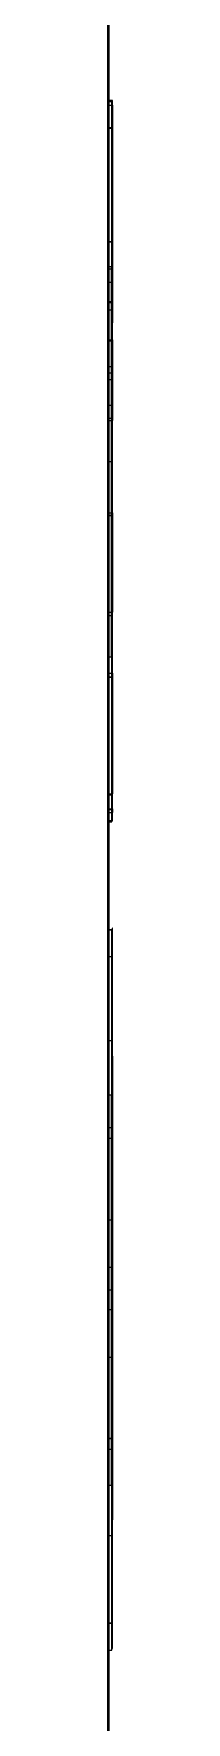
# Model space of a CAD drawing. Header units: millimetres. Extents: x 50357 to 985146, y 723188 to 1803594.
# Drawn here: x 904779 to 904780.4, y 780447.9 to 780916.7 of the extents above; entities that cross this region are included whole.
import ezdxf

# ---------------------------------------------------------------- set-up
doc = ezdxf.new("R2010")
doc.units = ezdxf.units.MM
doc.header["$LTSCALE"] = 3
doc.header["$MEASUREMENT"] = 0
doc.layers.add('A-GENM', color=7, linetype='Continuous', lineweight=13, true_color=0x6e6e6e)
doc.layers.add('S-BEAM', color=7, linetype='Continuous', lineweight=13, true_color=0x6e6e6e)

# ---------------------------------------------------------------- blocks, each defined once
blk = doc.blocks.new('SIGN PANEL - SIGN PANEL-4495762-SEC C')
at = {"layer": 'S-BEAM'}
for p, q in [((-673441.61, 26735), (-673441.61, 22068.8)), ((-673441.12, 22068.8), (-673441.12, 26735))]:
    blk.add_line(p, q, dxfattribs=at)
blk = doc.blocks.new('Airport-Express - Airport-Express-4999322-SEC C')
at = {"layer": 'A-GENM'}
for p, q in [((-673440.32, 23123.53), (-673441.32, 23123.53)), ((-673441.32, 23123.53), (-673441.22, 23123.53)), ((-673441.21, 23122.25), (-673440.21, 23122.25)), ((-673441.21, 23122.25), (-673440.21, 23122.25)), ((-673440.22, 23123.53), (-673440.32, 23123.53)), ((-673441.32, 22931), (-673441.32, 23116.01)), ((-673441.32, 23116.01), (-673440.32, 23116.01)), ((-673441.21, 23116.07), (-673441.21, 23084.29)), ((-673441.21, 23116.07), (-673440.21, 23116.07)), ((-673440.32, 23116.01), (-673440.32, 22931)), ((-673440.21, 23084.29), (-673440.21, 23116.07)), ((-673441.31, 23084.29), (-673440.31, 23084.29)), ((-673441.26, 23084.29), (-673440.26, 23084.29)), ((-673440.25, 23084.29), (-673441.25, 23084.29)), ((-673441.21, 23084.29), (-673441.21, 23067.52)), ((-673441.21, 23067.71), (-673441.21, 23084.29)), ((-673441.21, 23084.29), (-673440.21, 23084.29)), ((-673440.31, 23084.29), (-673440.26, 23084.29)), ((-673440.25, 23084.29), (-673440.21, 23084.29)), ((-673440.21, 23084.29), (-673440.21, 23067.71)), ((-673440.21, 23067.52), (-673440.21, 23084.29)), ((-673440.26, 23076.73), (-673441.26, 23076.73)), ((-673441.26, 23073.14), (-673440.26, 23073.14)), ((-673441.21, 23067.52), (-673441.21, 23067.71)), ((-673441.21, 23067.71), (-673440.21, 23067.71)), ((-673441.21, 23067.52), (-673440.21, 23067.52)), ((-673441.21, 23067.52), (-673441.21, 23056.79)), ((-673441.21, 23067.52), (-673440.21, 23067.52)), ((-673440.21, 23067.71), (-673440.21, 23067.52)), ((-673440.21, 23056.79), (-673440.21, 23067.52)), ((-673441.26, 23065.43), (-673440.26, 23065.43)), ((-673440.27, 23056.86), (-673441.27, 23056.86)), ((-673441.21, 23035.25), (-673441.21, 23057.1)), ((-673441.21, 23057.1), (-673441.21, 23056.79)), ((-673441.21, 23057.1), (-673440.21, 23057.1)), ((-673441.21, 23056.79), (-673441.21, 23034.73)), ((-673441.21, 23056.79), (-673440.21, 23056.79)), ((-673441.21, 23056.79), (-673440.21, 23056.79)), ((-673440.21, 23056.79), (-673440.21, 23057.1)), ((-673440.21, 23057.1), (-673440.21, 23035.25)), ((-673440.21, 23034.73), (-673440.21, 23056.79)), ((-673440.28, 23047.85), (-673441.28, 23047.85)), ((-673441.27, 23049.74), (-673440.27, 23049.74)), ((-673440.27, 23046.03), (-673441.27, 23046.03)), ((-673441.28, 23039), (-673440.28, 23039)), ((-673441.21, 23034.73), (-673441.21, 23035.25)), ((-673440.21, 23035.25), (-673441.21, 23035.25)), ((-673441.21, 23034.73), (-673440.21, 23034.73)), ((-673441.21, 23034.73), (-673441.21, 23008.33)), ((-673441.21, 23034.73), (-673440.21, 23034.73)), ((-673440.21, 23035.25), (-673440.21, 23034.73)), ((-673440.21, 23008.33), (-673440.21, 23034.73)), ((-673441.21, 22981.51), (-673441.21, 23009.06)), ((-673441.21, 23009.06), (-673440.21, 23009.06)), ((-673441.21, 23008.33), (-673441.21, 22980.53)), ((-673440.21, 23008.33), (-673441.21, 23008.33)), ((-673441.21, 23008.33), (-673440.21, 23008.33)), ((-673440.21, 23009.06), (-673440.21, 22981.51)), ((-673440.21, 22980.53), (-673440.21, 23008.33)), ((-673441.21, 22981.51), (-673440.21, 22981.51)), ((-673441.21, 22980.53), (-673440.21, 22980.53)), ((-673441.21, 22980.53), (-673441.21, 22963.46)), ((-673441.21, 22980.53), (-673440.21, 22980.53)), ((-673440.21, 22963.46), (-673440.21, 22980.53)), ((-673441.21, 22931.06), (-673441.21, 22964.59)), ((-673441.21, 22964.59), (-673440.21, 22964.59)), ((-673441.21, 22963.46), (-673441.21, 22931.06)), ((-673440.21, 22963.46), (-673441.21, 22963.46)), ((-673441.21, 22963.46), (-673440.21, 22963.46)), ((-673440.21, 22964.59), (-673440.21, 22931.06)), ((-673440.21, 22931.06), (-673440.21, 22963.46)), ((-673441.32, 22931), (-673440.32, 22931)), ((-673441.21, 22931.06), (-673440.21, 22931.06)), ((-673441.21, 22931.06), (-673440.21, 22931.06)), ((-673441.32, 22926.7), (-673440.32, 22926.7)), ((-673441.32, 22926.7), (-673440.32, 22926.7)), ((-673441.21, 22925.88), (-673441.21, 22926.88)), ((-673441.21, 22926.88), (-673440.21, 22926.88)), ((-673441.21, 22925.88), (-673440.21, 22925.88)), ((-673441.21, 22925.88), (-673440.21, 22925.88)), ((-673440.21, 22926.88), (-673440.21, 22925.88)), ((-673441.32, 22923.53), (-673440.32, 22923.53)), ((-673441.22, 22923.53), (-673441.32, 22923.53)), ((-673440.32, 22923.53), (-673441.32, 22923.53)), ((-673440.32, 22923.53), (-673440.22, 22923.53))]:
    blk.add_line(p, q, dxfattribs=at)
for centre, major_axis, start_param, end_param in [((-673441.32, 23116.03), (0, 7.5), 0, 1.573992), ((-673441.13, 22771.28), (0, 384.02), 0.417919, 1.154144), ((-673441.13, 22771.28), (0, 384.02), 0.417919, 0.617927), ((-673441.22, 23116.03), (0, 7.5), 5.690129, 6.283185), ((-673441.22, 23116.03), (0, 7.5), 4.717666, 5.690129), ((-673440.32, 23116.03), (0, 7.5), 0, 1.573992), ((-673440.13, 22771.28), (0, 384.02), 0.417919, 1.154144), ((-673440.13, 22771.28), (0, 384.02), 0.417919, 0.617927), ((-673440.22, 23116.03), (0, 7.5), 5.690129, 6.283185), ((-673440.22, 23116.03), (0, 7.5), 4.717666, 5.690129), ((-673441.55, 22392.88), (0, 820.16), 5.637333, 5.715256), ((-673441.13, 22771.91), (0, 393.81), 0.654682, 0.794403), ((-673440.55, 22392.88), (0, 820.16), 5.637333, 5.715256), ((-673440.13, 22771.91), (0, 393.81), 0.654682, 0.794403), ((-673441.33, 21496.27), (0, 1586.73), 6.143404, 6.194286), ((-673441.13, 22771.28), (0, 384.02), 0.65113, 0.666396), ((-673440.13, 22771.28), (0, 384.02), 0.65113, 0.666396), ((-673440.33, 21496.27), (0, 1586.73), 6.143404, 6.194286), ((-673441.35, 21958.88), (0, 1127.28), 6.054416, 6.131077), ((-673440.35, 21958.88), (0, 1127.28), 6.054416, 6.131077), ((-673441.13, 22771.28), (0, 384.02), 0.698272, 0.732296), ((-673441.38, 22255.56), (0, 837), 5.909265, 6.027859), ((-673440.13, 22771.28), (0, 384.02), 0.698272, 0.732296), ((-673440.38, 22255.56), (0, 837), 5.909265, 6.027859), ((-673441.43, 22267.32), (0, 846.16), 5.779349, 5.915297), ((-673440.43, 22267.32), (0, 846.16), 5.779349, 5.915297), ((-673441.13, 22771.28), (0, 384.02), 0.759618, 0.773516), ((-673441.47, 22320.98), (0, 818.81), 5.648896, 5.809759), ((-673440.47, 22320.98), (0, 818.81), 5.648896, 5.809759), ((-673440.13, 22771.28), (0, 384.02), 0.759618, 0.773516), ((-673441.5, 22335.32), (0, 825.38), 5.577284, 5.749763), ((-673440.5, 22335.32), (0, 825.38), 5.577284, 5.749763), ((-673441.13, 22771.28), (0, 384.02), 0.799388, 1.154144), ((-673441.56, 22358.26), (0, 859.41), 5.433833, 5.626628), ((-673440.13, 22771.28), (0, 384.02), 0.799388, 1.154144), ((-673440.56, 22358.26), (0, 859.41), 5.433833, 5.626628), ((-673441.43, 22267.32), (0, 846.16), 5.779349, 5.781147), ((-673440.43, 22267.32), (0, 846.16), 5.779349, 5.781147), ((-673441.47, 22320.98), (0, 818.81), 5.648896, 5.650916), ((-673440.47, 22320.98), (0, 818.81), 5.648896, 5.650916), ((-673441.5, 22335.32), (0, 825.38), 5.577284, 5.579405), ((-673440.5, 22335.32), (0, 825.38), 5.577284, 5.579405), ((-673441.32, 22931.03), (0, 7.5), 1.5751, 2.187589), ((-673441.22, 22931.03), (0, 7.5), 3.954343, 4.7155), ((-673441.22, 22931.03), (0, 6.17), 3.973989, 4.71582), ((-673440.32, 22931.03), (0, 7.5), 1.5751, 2.187589), ((-673440.22, 22931.03), (0, 6.17), 3.973989, 4.71582), ((-673440.22, 22931.03), (0, 7.5), 3.954343, 4.7155), ((-673441.32, 22931.03), (0, 7.5), 2.187589, 3.141593), ((-673441.22, 22931.03), (0, 7.5), 3.141593, 3.954343), ((-673440.32, 22931.03), (0, 7.5), 2.187589, 3.141593), ((-673440.22, 22931.03), (0, 7.5), 3.141593, 3.954343)]:
    blk.add_ellipse(centre, major_axis=major_axis, ratio=0.000533, start_param=start_param, end_param=end_param, dxfattribs=at)
blk = doc.blocks.new('Right1 - Right-4999396-SEC C')
at = {"layer": 'A-GENM'}
for p, q in [((-673441.52, 22893.3), (-673441.42, 22893.3)), ((-673441.52, 22893.3), (-673440.52, 22893.3)), ((-673440.42, 22893.3), (-673441.42, 22893.3)), ((-673441.42, 22893.3), (-673440.42, 22893.3)), ((-673440.42, 22893.3), (-673440.52, 22893.3)), ((-673441.52, 22700.76), (-673441.52, 22885.77)), ((-673440.52, 22885.77), (-673441.52, 22885.77)), ((-673441.41, 22885.84), (-673441.41, 22700.83)), ((-673441.41, 22885.84), (-673440.41, 22885.84)), ((-673440.52, 22885.77), (-673440.52, 22700.76)), ((-673440.41, 22700.83), (-673440.41, 22885.84)), ((-673441.47, 22847.46), (-673441.45, 22805.8)), ((-673441.43, 22793.3), (-673441.45, 22847.46)), ((-673441.45, 22847.46), (-673440.45, 22847.46)), ((-673440.45, 22805.8), (-673440.47, 22847.46)), ((-673440.47, 22847.46), (-673440.45, 22847.46)), ((-673440.45, 22847.46), (-673440.43, 22793.3)), ((-673441.51, 22805.8), (-673441.51, 22780.8)), ((-673440.51, 22780.8), (-673440.51, 22805.8)), ((-673440.51, 22805.8), (-673440.45, 22805.8)), ((-673441.45, 22739.13), (-673441.43, 22793.3)), ((-673441.43, 22793.3), (-673440.43, 22793.3)), ((-673440.43, 22793.3), (-673440.45, 22739.13)), ((-673441.45, 22780.8), (-673441.47, 22739.13)), ((-673440.45, 22780.8), (-673440.51, 22780.8)), ((-673440.47, 22739.13), (-673440.45, 22780.8)), ((-673441.45, 22739.13), (-673440.45, 22739.13)), ((-673440.45, 22739.13), (-673440.47, 22739.13)), ((-673441.52, 22700.76), (-673440.52, 22700.76)), ((-673441.41, 22700.83), (-673440.41, 22700.83)), ((-673441.52, 22693.3), (-673440.52, 22693.3)), ((-673441.42, 22693.3), (-673441.52, 22693.3)), ((-673441.52, 22693.3), (-673440.52, 22693.3)), ((-673441.42, 22693.3), (-673440.42, 22693.3)), ((-673440.52, 22693.3), (-673440.42, 22693.3))]:
    blk.add_line(p, q, dxfattribs=at)
for centre, start_param, end_param in [((-673441.52, 22885.8), 0.004309, 1.57411), ((-673441.42, 22885.8), 4.71767, 6.283185), ((-673440.52, 22885.8), 0.004309, 1.57411), ((-673440.42, 22885.8), 4.71767, 6.283185), ((-673441.52, 22700.8), 1.575105, 3.141593), ((-673441.42, 22700.8), 3.145896, 4.71689), ((-673440.52, 22700.8), 1.575105, 3.141593), ((-673440.42, 22700.8), 3.145896, 4.71689)]:
    blk.add_ellipse(centre, major_axis=(0, 7.5), ratio=0.000533, start_param=start_param, end_param=end_param, dxfattribs=at)
blk = doc.blocks.new('Right - Right-4999446-SEC C')
at = {"layer": 'A-GENM'}
for p, q in [((-673441.52, 23123.3), (-673440.52, 23123.3)), ((-673440.42, 23123.3), (-673441.42, 23123.3)), ((-673441.42, 23123.3), (-673440.42, 23123.3)), ((-673440.42, 23123.3), (-673440.52, 23123.3)), ((-673440.52, 23115.77), (-673441.52, 23115.77)), ((-673441.41, 23115.84), (-673440.41, 23115.84)), ((-673440.52, 23115.77), (-673440.52, 22930.76)), ((-673440.41, 22930.83), (-673440.41, 23115.84)), ((-673441.46, 23077.46), (-673440.46, 23077.46)), ((-673440.45, 23035.8), (-673440.47, 23077.46)), ((-673440.47, 23077.46), (-673440.46, 23077.46)), ((-673440.46, 23077.46), (-673440.43, 23023.3)), ((-673440.51, 23010.8), (-673440.51, 23035.8)), ((-673440.51, 23035.8), (-673440.45, 23035.8)), ((-673441.43, 23023.3), (-673440.43, 23023.3)), ((-673440.43, 23023.3), (-673440.46, 22969.13)), ((-673440.45, 23010.8), (-673440.51, 23010.8)), ((-673440.47, 22969.13), (-673440.45, 23010.8)), ((-673441.46, 22969.13), (-673440.46, 22969.13)), ((-673440.46, 22969.13), (-673440.47, 22969.13)), ((-673441.52, 22930.76), (-673440.52, 22930.76)), ((-673441.41, 22930.83), (-673440.41, 22930.83)), ((-673441.52, 22923.3), (-673440.52, 22923.3)), ((-673441.52, 22923.3), (-673440.52, 22923.3)), ((-673441.42, 22923.3), (-673440.42, 22923.3)), ((-673440.52, 22923.3), (-673440.42, 22923.3))]:
    blk.add_line(p, q, dxfattribs=at)
for centre, start_param, end_param in [((-673440.52, 23115.8), 0.004309, 1.57411), ((-673440.42, 23115.8), 4.71767, 6.283185), ((-673440.52, 22930.8), 1.575105, 3.141593), ((-673440.42, 22930.8), 3.145896, 4.71689)]:
    blk.add_ellipse(centre, major_axis=(0, 7.5), ratio=0.000533, start_param=start_param, end_param=end_param, dxfattribs=at)
blk = doc.blocks.new('MTR - MTR-4999468-SEC C')
at = {"layer": 'A-GENM'}
for p, q in [((-673440.23, 22893.75), (-673440.32, 22893.75)), ((-673440.33, 22886.25), (-673440.33, 22701.25)), ((-673440.22, 22701.25), (-673440.22, 22886.25)), ((-673440.3, 22862.5), (-673441.3, 22862.5)), ((-673440.29, 22860.78), (-673440.3, 22862.5)), ((-673441.31, 22838.42), (-673440.31, 22838.42)), ((-673441.3, 22838.42), (-673440.3, 22838.42)), ((-673440.31, 22812.77), (-673440.31, 22838.42)), ((-673440.31, 22838.42), (-673440.3, 22838.42)), ((-673440.3, 22838.42), (-673440.3, 22812.77)), ((-673441.32, 22835.41), (-673440.32, 22835.41)), ((-673441.32, 22835.41), (-673440.32, 22835.41)), ((-673441.29, 22835.41), (-673440.29, 22835.41)), ((-673441.28, 22835.41), (-673440.28, 22835.41)), ((-673440.32, 22835.41), (-673440.32, 22835.41)), ((-673440.29, 22835.41), (-673440.28, 22835.41)), ((-673441.31, 22812.77), (-673440.31, 22812.77)), ((-673441.3, 22812.77), (-673440.3, 22812.77)), ((-673441.31, 22799.66), (-673440.31, 22799.66)), ((-673441.3, 22799.66), (-673440.3, 22799.66)), ((-673440.31, 22787.89), (-673440.31, 22799.66)), ((-673440.3, 22799.66), (-673440.3, 22787.89)), ((-673441.31, 22787.89), (-673440.31, 22787.89)), ((-673441.3, 22787.89), (-673440.3, 22787.89)), ((-673441.31, 22774.65), (-673440.31, 22774.65)), ((-673441.3, 22774.65), (-673440.3, 22774.65)), ((-673440.31, 22749.08), (-673440.31, 22774.65)), ((-673440.3, 22774.65), (-673440.3, 22749.08)), ((-673441.32, 22752.08), (-673440.32, 22752.08)), ((-673441.32, 22752.08), (-673440.32, 22752.08)), ((-673440.29, 22752.08), (-673441.29, 22752.08)), ((-673441.28, 22752.08), (-673440.28, 22752.08)), ((-673440.32, 22752.08), (-673440.32, 22752.08)), ((-673440.28, 22752.08), (-673440.29, 22752.08)), ((-673441.31, 22749.08), (-673440.31, 22749.08)), ((-673441.3, 22749.08), (-673440.3, 22749.08)), ((-673440.3, 22749.08), (-673440.31, 22749.08)), ((-673441.3, 22725.16), (-673440.3, 22725.16)), ((-673440.32, 22693.75), (-673440.23, 22693.75))]:
    blk.add_line(p, q, dxfattribs=at)
at = {"layer": 'A-GENM', "flags": 128}
for points in [[(-673440.3, 22862.5), (-673440.31, 22860.78), (-673440.32, 22855.7), (-673440.33, 22847.52), (-673440.34, 22836.64), (-673440.34, 22823.63), (-673440.34, 22809.11), (-673440.34, 22793.83)], [(-673440.32, 22793.83), (-673440.32, 22809.11), (-673440.31, 22823.63), (-673440.31, 22836.64), (-673440.3, 22847.52), (-673440.29, 22855.7), (-673440.28, 22860.78), (-673440.27, 22862.5)], [(-673440.26, 22793.83), (-673440.26, 22809.11), (-673440.26, 22823.63), (-673440.27, 22836.64), (-673440.28, 22847.52), (-673440.28, 22855.7), (-673440.29, 22860.78)], [(-673440.27, 22862.5), (-673440.27, 22860.78), (-673440.26, 22855.7), (-673440.25, 22847.52), (-673440.24, 22836.64), (-673440.24, 22823.63), (-673440.23, 22809.11), (-673440.23, 22793.83)], [(-673440.34, 22793.83), (-673440.34, 22778.55), (-673440.34, 22764.04), (-673440.34, 22751.02), (-673440.33, 22740.15), (-673440.32, 22731.96), (-673440.31, 22726.89), (-673440.3, 22725.16)], [(-673440.27, 22725.16), (-673440.28, 22726.89), (-673440.29, 22731.96), (-673440.3, 22740.15), (-673440.31, 22751.02), (-673440.31, 22764.04), (-673440.32, 22778.55), (-673440.32, 22793.83)], [(-673440.3, 22725.16), (-673440.29, 22726.89), (-673440.28, 22731.96), (-673440.28, 22740.15), (-673440.27, 22751.02), (-673440.26, 22764.04), (-673440.26, 22778.55), (-673440.26, 22793.83)], [(-673440.23, 22793.83), (-673440.23, 22778.55), (-673440.24, 22764.04), (-673440.24, 22751.02), (-673440.25, 22740.15), (-673440.26, 22731.96), (-673440.27, 22726.89), (-673440.27, 22725.16)]]:
    blk.add_lwpolyline(points, dxfattribs=at)
at = {"layer": 'A-GENM'}
for centre, major_axis, start_param, end_param in [((-673440.32, 22886.25), (0, 7.5), 0, 1.570796), ((-673440.23, 22886.25), (0, 7.5), 4.712389, 6.283185), ((-673440.3, 22837.62), (0, 38.43), 1.628187, 2.984673), ((-673440.3, 22836.83), (0, 24.93), 1.627674, 2.876764), ((-673440.3, 22836.91), (0, 25.01), 3.405912, 4.652501), ((-673440.3, 22837.53), (0, 38.34), 3.297534, 4.657063), ((-673440.3, 22749.84), (0, 38.53), 0.158987, 1.512685), ((-673440.3, 22749.93), (0, 38.44), 4.768437, 6.125173), ((-673440.3, 22750.72), (0, 24.76), 0.259623, 1.515767), ((-673440.3, 22750.64), (0, 24.83), 4.770429, 6.024079), ((-673440.32, 22701.25), (0, 7.5), 1.570796, 3.141593), ((-673440.23, 22701.25), (0, 7.5), 3.141593, 4.712389)]:
    blk.add_ellipse(centre, major_axis=major_axis, ratio=0.000533, start_param=start_param, end_param=end_param, dxfattribs=at)

msp = doc.modelspace()

# ---------------------------------------------------------------- block references
at = {"layer": 'A-GENM'}
for name in ['Right - Right-4999446-SEC C', 'Airport-Express - Airport-Express-4999322-SEC C', 'Right1 - Right-4999396-SEC C', 'MTR - MTR-4999468-SEC C']:
    msp.add_blockref(name, (1578220.6286, 757774.6127), dxfattribs=at)
at = {"layer": 'S-BEAM'}
msp.add_blockref('SIGN PANEL - SIGN PANEL-4495762-SEC C', (1578220.6286, 757774.6127), dxfattribs=at)

doc.saveas('drawing.dxf')
